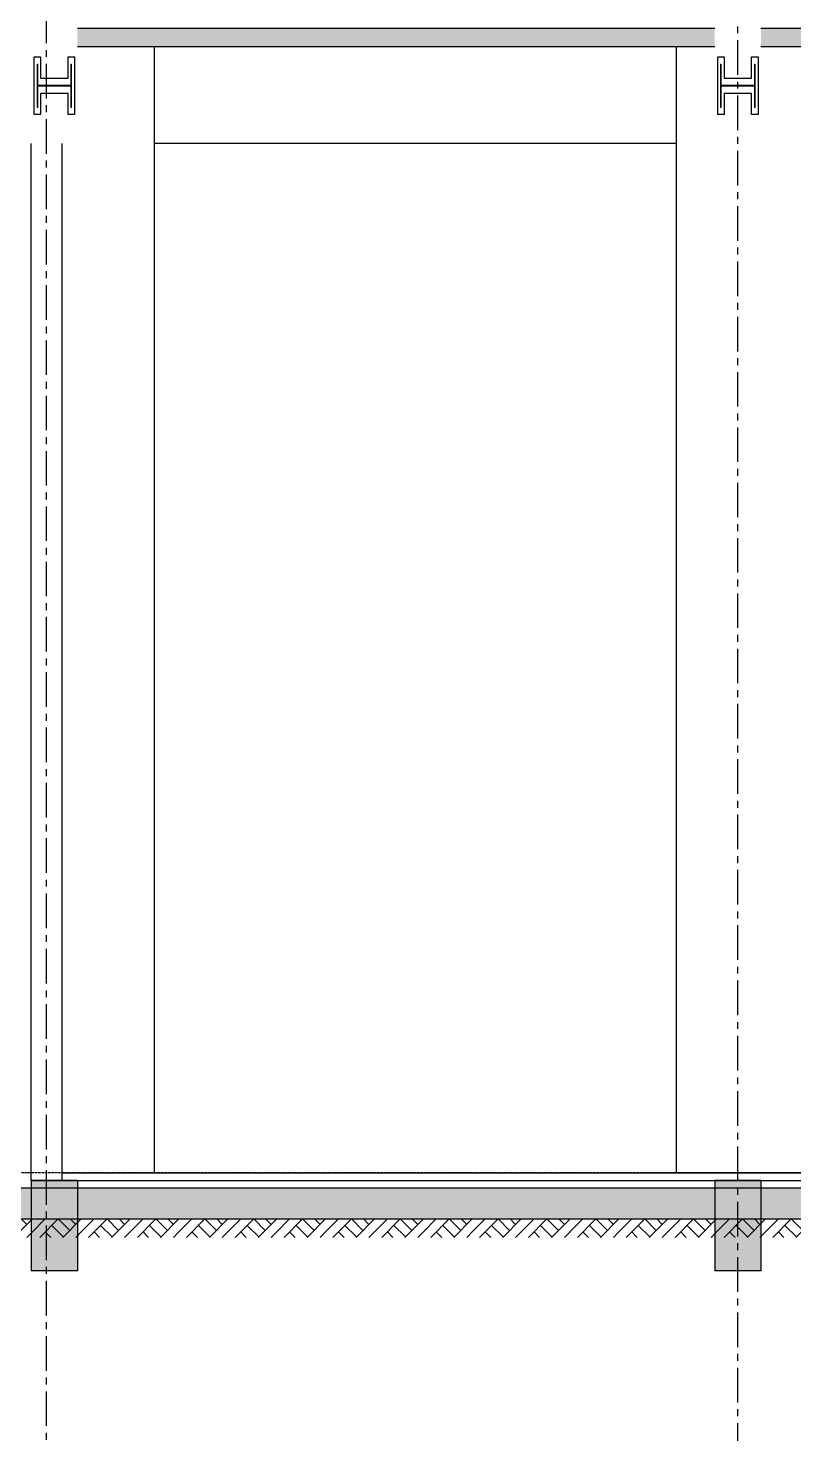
# Model space of a CAD drawing. Extents: x -599358 to 2865263, y -1062760 to 486533.
# Drawn here: x 336140 to 341126, y -703123 to -693974 of the extents above; entities that cross this region are included whole.
import ezdxf

# ---------------------------------------------------------------- set-up
doc = ezdxf.new("R2010")
doc.units = 0
for name, pattern in [('__DASH', [0.35, 0.25, -0.1]), ('CENTER', [2, 1.25, -0.25, 0.25, -0.25]), ('DOTE', [2.42, 2, -0.2, 0.02, -0.2])]:
    doc.linetypes.add(name, pattern=pattern)
for name, color, linetype in [('A-AXIS-DOTE', 14, 'DOTE'), ('A-HATCH-1', 252, 'Continuous'), ('A-HATCH-2', 251, 'Continuous'), ('A-LIN-V', 9, 'Continuous'), ('A-SFCE', 30, 'Continuous'), ('AS-COLN', 6, 'Continuous'), ('AS-WALL', 40, 'Continuous'), ('COLUMN', 9, 'Continuous'), ('DOTE', 1, 'CENTER'), ('PUB_HATCH', 8, 'Continuous')]:
    doc.layers.add(name, color=color, linetype=linetype)
doc.layers.add('S-col', color=2, linetype='Continuous', lineweight=0)

# ---------------------------------------------------------------- blocks, each defined once
blk = doc.blocks.new('_FZH')
at = {"layer": 'A-HATCH-2'}
blk.add_lwpolyline([(-0.437, -0.25), (-0.437, 0.25), (-0.297, 0.25), (-0.297, 0.067), (0.298, 0.067), (0.298, 0.25), (0.438, 0.25), (0.438, -0.25), (0.298, -0.25), (0.298, -0.068), (-0.297, -0.068), (-0.297, -0.25)], close=True, dxfattribs=at)
at = {"layer": 'S-col'}
blk.add_lwpolyline([(-0.375, -0.188), (-0.375, 0.187), (-0.36, 0.187), (-0.36, 0.005), (0.36, 0.005), (0.36, 0.187), (0.375, 0.187), (0.375, -0.188), (0.36, -0.188), (0.36, -0.005), (-0.36, -0.005), (-0.36, -0.188)], close=True, dxfattribs=at)
blk = doc.blocks.new('$LinePat$素土夯实')
at = {"color": 0}
for p, q in [((0, -210), (210, 0)), ((120, -300), (420, 0)), ((420, 0), (608, -188)), ((495, -300), (795, 0)), ((615, 0), (705, -90)), ((210, -210), (300, -300)), ((315, -105), (502, -293)), ((705, -300), (795, -210))]:
    blk.add_line(p, q, dxfattribs=at)

msp = doc.modelspace()

# ---------------------------------------------------------------- hatches: boundary and pattern name
at = {"layer": 'A-HATCH-1'}
h = msp.add_hatch(dxfattribs=at)
h.set_pattern_fill('混凝土', color=256, scale=50)
h.set_pattern_definition([(50, (914351.82, -1268534.03), (358.63009, -31.37607), [37.5, -412.5]), (355, (914351.82, -1268534.03), (-69.37567, 376.09607), [30, -330]), (100.4514, (914381.7, -1268536.64), (289.25469, 344.71977), [31.8701, -350.57106]), (46.1842, (914351.8, -1268434.03), (533.62052, -82.7595), [56.25, -618.75]), (96.6356, (914396.3, -1268440.93), (467.33135, 487.05894), [47.80514, -525.8565]), (351.1842, (914351.8, -1268434.03), (467.33097, 487.0593), [45, -495]), (21, (914401.82, -1268459.03), (298.45353, -201.30945), [37.5, -412.5]), (326, (914401.82, -1268459.03), (121.65767, 362.57502), [30, -330]), (71.4514, (914426.7, -1268475.8), (420.11131, 161.26525), [31.8701, -350.57106]), (37.5, (914351.82, -1268534.03), (6.079928, 166.446927), [0, -326, 0, -335, 0, -331.25]), (7.5, (914351.82, -1268534.03), (131.53477, 197.205856), [0, -191, 0, -318.5, 0, -126.25]), (327.5, (914240.32, -1268534.03), (266.911218, -11.277436), [0, -125, 0, -390, 0, -517.5]), (317.5, (914190.32, -1268534.03), (291.593085, 50.05249), [0, -162.5, 0, -259, 0, -367.5])])
h.paths.add_polyline_path([(351760.6, -701724), (351760.6, -701524), (226060.6, -701524), (226060.6, -701724)])
at = {"layer": 'PUB_HATCH'}
for points in [[(340610.6, -694094), (340610.6, -693974), (336460.6, -693974), (336460.6, -694094)], [(351457.9, -694094), (351457.9, -693974), (340910.6, -693974), (340910.6, -694094)], [(336160.6, -701474), (336160.6, -702061.5), (336460.6, -702061.5), (336460.6, -701474)], [(340610.6, -701474), (340610.6, -702061.5), (340910.6, -702061.5), (340910.6, -701474)]]:
    msp.add_hatch(color=256, dxfattribs=at).paths.add_polyline_path(points)

# ---------------------------------------------------------------- linework, layer by layer
at = {"layer": 'A-AXIS-DOTE', "linetype": '__DASH', "ltscale": 2}
msp.add_line((357208.3, -701424), (220825.2, -701424), dxfattribs=at)
at = {"layer": 'A-LIN-V'}
msp.add_line((336960.6, -694094), (336960.6, -701424), dxfattribs=at)
msp.add_lwpolyline([(340360.6, -694724), (336960.6, -694724)], dxfattribs=at)
at = {"layer": 'A-SFCE'}
for p, q in [((336360.6, -701424), (351960.6, -701424)), ((336360.6, -701474), (351960.6, -701474))]:
    msp.add_line(p, q, dxfattribs=at)
at = {"layer": 'AS-COLN'}
for p, q in [((336460.6, -693974), (340610.6, -693974)), ((340910.6, -693974), (351457.9, -693974)), ((336460.6, -694094), (340610.6, -694094)), ((340910.6, -694094), (351457.9, -694094)), ((336160.6, -701474), (336160.6, -702061.5)), ((336460.6, -701474), (336160.6, -701474)), ((336460.6, -701474), (336460.6, -702061.5)), ((340610.6, -701474), (340610.6, -702061.5)), ((340910.6, -701474), (340610.6, -701474)), ((340910.6, -701474), (340910.6, -702061.5)), ((336460.6, -702061.5), (336160.6, -702061.5)), ((340910.6, -702061.5), (340610.6, -702061.5))]:
    msp.add_line(p, q, dxfattribs=at)
msp.add_lwpolyline([(351760.6, -701724), (351760.6, -701524), (226060.6, -701524), (226060.6, -701724)], close=True, dxfattribs=at)
at = {"layer": 'AS-WALL'}
for p, q in [((336160.6, -701474), (336160.6, -694724)), ((336360.6, -701474), (336360.6, -694724)), ((336160.6, -701474), (336360.6, -701474))]:
    msp.add_line(p, q, dxfattribs=at)
at = {"layer": 'COLUMN'}
for p, q in [((340360.6, -701424), (340360.6, -694094)), ((341160.6, -701424), (340360.6, -701424))]:
    msp.add_line(p, q, dxfattribs=at)
at = {"layer": 'DOTE', "ltscale": 180}
for p, q in [((336260.6, -707031.5), (336260.6, -683185.7)), ((340760.6, -707237.6), (340760.6, -683185.7))]:
    msp.add_line(p, q, dxfattribs=at)

# ---------------------------------------------------------------- block references
at = {"layer": 'A-HATCH-1', "xscale": 0.4002866013735336, "yscale": 0.4, "zscale": 0.4}
for p in [(335849.2, -701724), (336167.4, -701724), (336485.6, -701724), (336803.9, -701724), (337122.1, -701724), (337440.3, -701724), (337758.5, -701724), (338076.8, -701724), (338395, -701724), (338713.2, -701724), (339031.5, -701724), (339349.7, -701724), (339667.9, -701724), (339986.1, -701724), (340304.4, -701724), (340622.6, -701724), (340940.8, -701724)]:
    msp.add_blockref('$LinePat$素土夯实', p, dxfattribs=at)
at = {"layer": 'AS-COLN', "xscale": 299.9999998435378, "yscale": 749.9999985528411, "zscale": 749.9999985528411}
for p in [(336310.6, -694349), (340760.6, -694349)]:
    msp.add_blockref('_FZH', p, dxfattribs=at)

doc.saveas('drawing.dxf')
